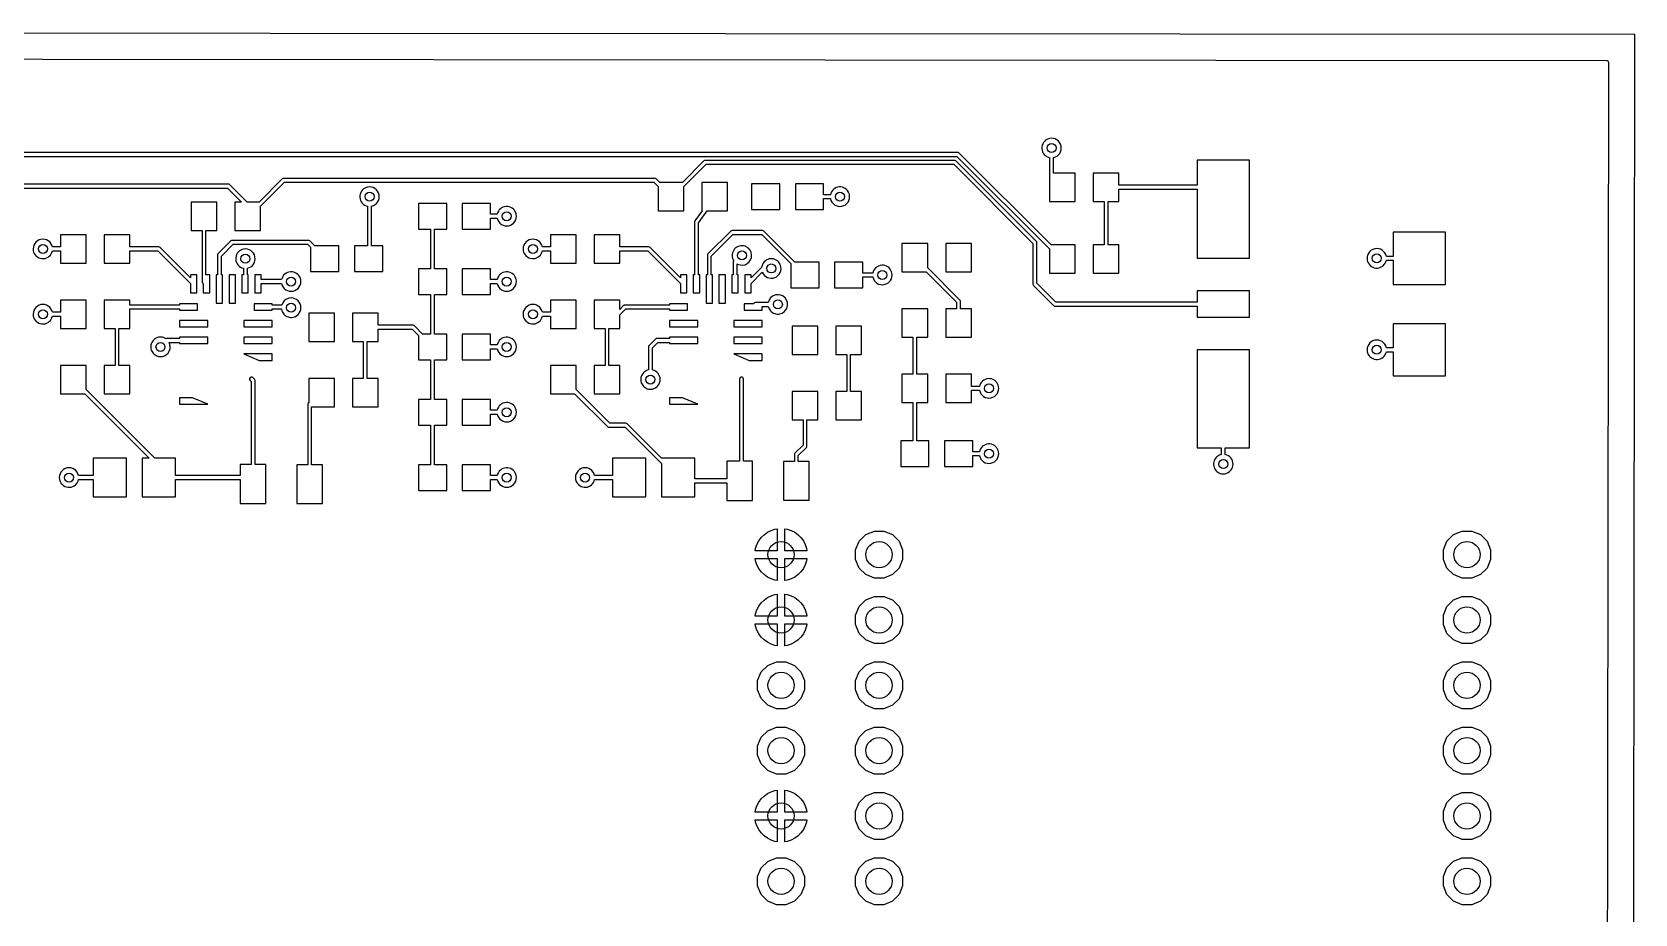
# Model space of a CAD drawing. Header units: millimetres. Extents: x -67 to 57, y -27 to 51.
# Drawn here: x -5 to 57.3, y 16.5 to 50.8 of the extents above; entities that cross this region are included whole.
import ezdxf

# ---------------------------------------------------------------- set-up
doc = ezdxf.new("R2010")
doc.units = ezdxf.units.MM

msp = doc.modelspace()

# ---------------------------------------------------------------- linework, layer by layer
at = {"layer": '16_copper'}
msp.add_lwpolyline([(56.145, -25.752, 0.392461), (56.215, -25.677), (56.313, 49.609, 0.414346), (56.236, 49.685), (-65.389, 49.783, 0.414081), (-65.465, 49.707), (-65.563, -25.579, 0.414346), (-65.486, -25.655), (56.139, -25.753)], format="xyb", close=True, dxfattribs=at)
for points in [[(23.125, 30.632), (23.139, 30.718), (23.188, 30.87), (23.261, 31.013), (23.355, 31.142), (23.468, 31.255), (23.597, 31.349), (23.74, 31.422), (23.892, 31.471), (23.978, 31.485), (23.978, 30.632)], [(24.282, 30.632), (24.282, 31.485), (24.368, 31.471), (24.52, 31.422), (24.663, 31.349), (24.792, 31.255), (24.905, 31.142), (24.999, 31.013), (25.072, 30.87), (25.121, 30.718), (25.135, 30.632)], [(27.758, 29.563), (27.42, 29.702), (27.162, 29.96), (27.023, 30.298), (27.023, 30.662), (27.162, 31), (27.42, 31.258), (27.758, 31.397), (28.122, 31.397), (28.46, 31.258), (28.718, 31), (28.857, 30.662), (28.857, 30.298), (28.718, 29.96), (28.46, 29.702), (28.122, 29.563)], [(50.618, 29.563), (50.28, 29.702), (50.022, 29.96), (49.883, 30.298), (49.883, 30.662), (50.022, 31), (50.28, 31.258), (50.618, 31.397), (50.982, 31.397), (51.32, 31.258), (51.578, 31), (51.717, 30.662), (51.717, 30.298), (51.578, 29.96), (51.32, 29.702), (50.982, 29.563)], [(23.892, 29.489), (23.74, 29.538), (23.597, 29.611), (23.468, 29.705), (23.355, 29.818), (23.261, 29.947), (23.188, 30.09), (23.139, 30.242), (23.125, 30.328), (23.978, 30.328), (23.978, 29.475)], [(24.13, 30.48), (24.13, 30.48), (24.13, 30.48), (24.13, 30.48)], [(24.282, 30.328), (25.135, 30.328), (25.121, 30.242), (25.072, 30.09), (24.999, 29.947), (24.905, 29.818), (24.792, 29.705), (24.663, 29.611), (24.52, 29.538), (24.368, 29.489), (24.282, 29.475)], [(23.125, 28.092), (23.139, 28.178), (23.188, 28.33), (23.261, 28.473), (23.355, 28.602), (23.468, 28.715), (23.597, 28.809), (23.74, 28.882), (23.892, 28.931), (23.978, 28.945), (23.978, 28.092)], [(24.282, 28.092), (24.282, 28.945), (24.368, 28.931), (24.52, 28.882), (24.663, 28.809), (24.792, 28.715), (24.905, 28.602), (24.999, 28.473), (25.072, 28.33), (25.121, 28.178), (25.135, 28.092)], [(27.758, 27.023), (27.42, 27.162), (27.162, 27.42), (27.023, 27.758), (27.023, 28.122), (27.162, 28.46), (27.42, 28.718), (27.758, 28.857), (28.122, 28.857), (28.46, 28.718), (28.718, 28.46), (28.857, 28.122), (28.857, 27.758), (28.718, 27.42), (28.46, 27.162), (28.122, 27.023)], [(50.618, 27.023), (50.28, 27.162), (50.022, 27.42), (49.883, 27.758), (49.883, 28.122), (50.022, 28.46), (50.28, 28.718), (50.618, 28.857), (50.982, 28.857), (51.32, 28.718), (51.578, 28.46), (51.717, 28.122), (51.717, 27.758), (51.578, 27.42), (51.32, 27.162), (50.982, 27.023)], [(23.892, 26.949), (23.74, 26.998), (23.597, 27.071), (23.468, 27.165), (23.355, 27.278), (23.261, 27.407), (23.188, 27.55), (23.139, 27.702), (23.125, 27.788), (23.978, 27.788), (23.978, 26.935)], [(24.13, 27.94), (24.13, 27.94), (24.13, 27.94), (24.13, 27.94)], [(24.282, 27.788), (25.135, 27.788), (25.121, 27.702), (25.072, 27.55), (24.999, 27.407), (24.905, 27.278), (24.792, 27.165), (24.663, 27.071), (24.52, 26.998), (24.368, 26.949), (24.282, 26.935)], [(23.948, 24.486), (23.612, 24.625), (23.355, 24.882), (23.216, 25.218), (23.216, 25.582), (23.355, 25.918), (23.612, 26.175), (23.948, 26.314), (24.312, 26.314), (24.648, 26.175), (24.905, 25.918), (25.044, 25.582), (25.044, 25.218), (24.905, 24.882), (24.648, 24.625), (24.312, 24.486)], [(27.758, 24.483), (27.42, 24.622), (27.162, 24.88), (27.023, 25.218), (27.023, 25.582), (27.162, 25.92), (27.42, 26.178), (27.758, 26.317), (28.122, 26.317), (28.46, 26.178), (28.718, 25.92), (28.857, 25.582), (28.857, 25.218), (28.718, 24.88), (28.46, 24.622), (28.122, 24.483)], [(50.618, 24.483), (50.28, 24.622), (50.022, 24.88), (49.883, 25.218), (49.883, 25.582), (50.022, 25.92), (50.28, 26.178), (50.618, 26.317), (50.982, 26.317), (51.32, 26.178), (51.578, 25.92), (51.717, 25.582), (51.717, 25.218), (51.578, 24.88), (51.32, 24.622), (50.982, 24.483)], [(23.948, 21.946), (23.612, 22.085), (23.355, 22.342), (23.216, 22.678), (23.216, 23.042), (23.355, 23.378), (23.612, 23.635), (23.948, 23.774), (24.312, 23.774), (24.648, 23.635), (24.905, 23.378), (25.044, 23.042), (25.044, 22.678), (24.905, 22.342), (24.648, 22.085), (24.312, 21.946)], [(27.758, 21.943), (27.42, 22.082), (27.162, 22.34), (27.023, 22.678), (27.023, 23.042), (27.162, 23.38), (27.42, 23.638), (27.758, 23.777), (28.122, 23.777), (28.46, 23.638), (28.718, 23.38), (28.857, 23.042), (28.857, 22.678), (28.718, 22.34), (28.46, 22.082), (28.122, 21.943)], [(50.618, 21.943), (50.28, 22.082), (50.022, 22.34), (49.883, 22.678), (49.883, 23.042), (50.022, 23.38), (50.28, 23.638), (50.618, 23.777), (50.982, 23.777), (51.32, 23.638), (51.578, 23.38), (51.717, 23.042), (51.717, 22.678), (51.578, 22.34), (51.32, 22.082), (50.982, 21.943)], [(23.125, 20.472), (23.139, 20.558), (23.188, 20.71), (23.261, 20.853), (23.355, 20.982), (23.468, 21.095), (23.597, 21.189), (23.74, 21.262), (23.892, 21.311), (23.978, 21.325), (23.978, 20.472)], [(24.282, 20.472), (24.282, 21.325), (24.368, 21.311), (24.52, 21.262), (24.663, 21.189), (24.792, 21.095), (24.905, 20.982), (24.999, 20.853), (25.072, 20.71), (25.121, 20.558), (25.135, 20.472)], [(27.758, 19.403), (27.42, 19.542), (27.162, 19.8), (27.023, 20.138), (27.023, 20.502), (27.162, 20.84), (27.42, 21.098), (27.758, 21.237), (28.122, 21.237), (28.46, 21.098), (28.718, 20.84), (28.857, 20.502), (28.857, 20.138), (28.718, 19.8), (28.46, 19.542), (28.122, 19.403)], [(50.618, 19.403), (50.28, 19.542), (50.022, 19.8), (49.883, 20.138), (49.883, 20.502), (50.022, 20.84), (50.28, 21.098), (50.618, 21.237), (50.982, 21.237), (51.32, 21.098), (51.578, 20.84), (51.717, 20.502), (51.717, 20.138), (51.578, 19.8), (51.32, 19.542), (50.982, 19.403)], [(23.892, 19.329), (23.74, 19.378), (23.597, 19.451), (23.468, 19.545), (23.355, 19.658), (23.261, 19.787), (23.188, 19.93), (23.139, 20.082), (23.125, 20.168), (23.978, 20.168), (23.978, 19.315)], [(24.13, 20.32), (24.13, 20.32), (24.13, 20.32), (24.13, 20.32)], [(24.282, 20.168), (25.135, 20.168), (25.121, 20.082), (25.072, 19.93), (24.999, 19.787), (24.905, 19.658), (24.792, 19.545), (24.663, 19.451), (24.52, 19.378), (24.368, 19.329), (24.282, 19.315)], [(27.758, 16.863), (27.42, 17.002), (27.162, 17.26), (27.023, 17.598), (27.023, 17.962), (27.162, 18.3), (27.42, 18.558), (27.758, 18.697), (28.122, 18.697), (28.46, 18.558), (28.718, 18.3), (28.857, 17.962), (28.857, 17.598), (28.718, 17.26), (28.46, 17.002), (28.122, 16.863)], [(50.618, 16.863), (50.28, 17.002), (50.022, 17.26), (49.883, 17.598), (49.883, 17.962), (50.022, 18.3), (50.28, 18.558), (50.618, 18.697), (50.982, 18.697), (51.32, 18.558), (51.578, 18.3), (51.717, 17.962), (51.717, 17.598), (51.578, 17.26), (51.32, 17.002), (50.982, 16.863)], [(23.948, 16.866), (23.612, 17.005), (23.355, 17.262), (23.216, 17.598), (23.216, 17.962), (23.355, 18.298), (23.612, 18.555), (23.948, 18.694), (24.312, 18.694), (24.648, 18.555), (24.905, 18.298), (25.044, 17.962), (25.044, 17.598), (24.905, 17.262), (24.648, 17.005), (24.312, 16.866)]]:
    msp.add_lwpolyline(points, close=True, dxfattribs=at)
at = {"layer": '1_copper'}
for points in [[(35.568, 45.318), (34.724, 45.318), (34.724, 45.921, 0.996924), (34.574, 46.664), (34.526, 46.651, 0.764884), (34.572, 45.921), (34.572, 45.318), (34.568, 45.318), (34.568, 44.218), (35.568, 44.218)], [(20.967, 41.359), (20.918, 41.359), (20.918, 43.387), (21.251, 43.851), (22.053, 43.851), (22.053, 44.951), (21.053, 44.951), (21.053, 43.851), (21.064, 43.851), (20.78, 43.456, 0.157094), (20.766, 43.412), (20.766, 41.359), (20.717, 41.359), (20.717, 40.659), (20.967, 40.659)], [(25.786, 44.325), (26.047, 44.325, 0.996924), (26.79, 44.475), (26.777, 44.523, 0.764884), (26.047, 44.477), (25.786, 44.477), (25.786, 44.901), (24.686, 44.901), (24.686, 43.901), (25.786, 43.901)], [(8.641, 42.488), (8.206, 42.488), (8.206, 44.03, 0.996924), (8.056, 44.773), (8.008, 44.76, 0.764884), (8.054, 44.03), (8.054, 42.488), (7.541, 42.488), (7.541, 41.488), (8.641, 41.488)], [(1.917, 41.359), (1.768, 41.359), (1.768, 43.089), (2.192, 43.089), (2.192, 44.189), (1.192, 44.189), (1.192, 43.089), (1.616, 43.089), (1.616, 41.109, 0.33068), (1.667, 41.026), (1.667, 40.659), (1.917, 40.659)], [(11.132, 33.979), (10.658, 33.979), (10.658, 35.519), (11.132, 35.519), (11.132, 36.519), (10.658, 36.519), (10.658, 38.059), (11.132, 38.059), (11.132, 39.059), (10.658, 39.059), (10.658, 40.599), (11.132, 40.599), (11.132, 41.599), (10.658, 41.599), (10.658, 43.139), (11.132, 43.139), (11.132, 44.139), (10.032, 44.139), (10.032, 43.139), (10.506, 43.139), (10.506, 41.599), (10.032, 41.599), (10.032, 40.599), (10.506, 40.599), (10.506, 39.059), (10.19, 39.059), (9.874, 39.375, 0.198912), (9.82, 39.397), (8.464, 39.397), (8.464, 39.871), (7.464, 39.871), (7.464, 38.771), (7.888, 38.771), (7.888, 37.331), (7.464, 37.331), (7.464, 36.231), (8.464, 36.231), (8.464, 37.331), (8.04, 37.331), (8.04, 38.771), (8.464, 38.771), (8.464, 39.245), (9.788, 39.245), (10.032, 39.001), (10.032, 38.059), (10.506, 38.059), (10.506, 36.519), (10.032, 36.519), (10.032, 35.519), (10.506, 35.519), (10.506, 33.979), (10.032, 33.979), (10.032, 32.979), (11.132, 32.979)], [(12.832, 43.563), (13.093, 43.563, 0.996924), (13.836, 43.713), (13.823, 43.761, 0.764884), (13.093, 43.715), (12.832, 43.715), (12.832, 44.139), (11.732, 44.139), (11.732, 43.139), (12.832, 43.139)], [(21.467, 41.359), (21.418, 41.359), (21.418, 42.087), (22.259, 42.928), (23.377, 42.928), (24.51, 41.795), (24.51, 40.853), (25.61, 40.853), (25.61, 41.853), (24.668, 41.853), (23.463, 43.058, 0.198912), (23.409, 43.08), (22.227, 43.08, 0.198912), (22.173, 43.058), (21.288, 42.173, 0.198912), (21.266, 42.119), (21.266, 41.359), (21.217, 41.359), (21.217, 40.259), (21.467, 40.259)], [(49.959, 43.019), (47.929, 43.019), (47.929, 42.078), (47.664, 42.078, 0.996924), (46.921, 41.928), (46.934, 41.88, 0.764884), (47.664, 41.926), (47.929, 41.926), (47.929, 40.989), (49.959, 40.989)], [(-2.888, 42.919), (-3.888, 42.919), (-3.888, 42.445), (-4.199, 42.445, 0.996924), (-4.942, 42.295), (-4.929, 42.247, 0.764884), (-4.199, 42.293), (-3.888, 42.293), (-3.888, 41.819), (-2.888, 41.819)], [(1.417, 41.359), (1.167, 41.359), (1.167, 41.242), (-0.014, 42.423, 0.198912), (-0.068, 42.445), (-1.188, 42.445), (-1.188, 42.919), (-2.188, 42.919), (-2.188, 41.819), (-1.188, 41.819), (-1.188, 42.293), (-0.1, 42.293), (1.167, 41.026), (1.167, 40.659), (1.417, 40.659)], [(2.417, 41.359), (2.368, 41.359), (2.368, 42.087), (2.828, 42.547), (5.724, 42.547), (5.841, 42.43), (5.841, 41.488), (6.941, 41.488), (6.941, 42.488), (5.999, 42.488), (5.81, 42.677, 0.198912), (5.756, 42.699), (2.796, 42.699, 0.198912), (2.742, 42.677), (2.238, 42.173, 0.198912), (2.216, 42.119), (2.216, 41.359), (2.167, 41.359), (2.167, 40.259), (2.417, 40.259)], [(16.162, 42.919), (15.162, 42.919), (15.162, 42.445), (14.851, 42.445, 0.996924), (14.108, 42.295), (14.121, 42.247, 0.764884), (14.851, 42.293), (15.162, 42.293), (15.162, 41.819), (16.162, 41.819)], [(20.467, 41.359), (20.217, 41.359), (20.217, 41.242), (19.036, 42.423, 0.198912), (18.982, 42.445), (17.862, 42.445), (17.862, 42.919), (16.862, 42.919), (16.862, 41.819), (17.862, 41.819), (17.862, 42.293), (18.95, 42.293), (20.217, 41.026), (20.217, 40.659), (20.467, 40.659)], [(22.467, 41.359), (22.418, 41.359), (22.418, 41.788), (22.44, 41.775, 1), (22.776, 42.455), (22.73, 42.474, 0.668177), (22.268, 41.947), (22.292, 41.906, 0.216189), (22.266, 41.849), (22.266, 41.359), (22.217, 41.359), (22.217, 40.659), (22.467, 40.659)], [(31.532, 40.036), (31.108, 40.036), (31.108, 40.326, 0.198912), (31.086, 40.38), (29.832, 41.634), (29.832, 42.576), (28.832, 42.576), (28.832, 41.476), (29.774, 41.476), (30.956, 40.294), (30.956, 40.036), (30.532, 40.036), (30.532, 38.936), (31.532, 38.936)], [(3.417, 41.359), (3.38, 41.359), (3.38, 41.617, 0.996924), (3.23, 42.36), (3.182, 42.347, 0.764884), (3.228, 41.617), (3.228, 41.359), (3.167, 41.359), (3.167, 40.659), (3.417, 40.659)], [(22.967, 41.026), (23.402, 41.461, 0.966386), (24.11, 41.729), (24.091, 41.775, 0.668181), (23.392, 41.729), (23.379, 41.681), (23.375, 41.65), (22.967, 41.242), (22.967, 41.359), (22.717, 41.359), (22.717, 40.659), (22.967, 40.659)], [(27.31, 41.277), (27.698, 41.277, 0.996924), (28.441, 41.427), (28.428, 41.475, 0.764884), (27.698, 41.429), (27.31, 41.429), (27.31, 41.853), (26.21, 41.853), (26.21, 40.853), (27.31, 40.853)], [(3.917, 41.023), (4.711, 41.023, 0.996924), (5.454, 41.173), (5.441, 41.221, 0.764884), (4.711, 41.175), (3.917, 41.175), (3.917, 41.359), (3.667, 41.359), (3.667, 40.659), (3.917, 40.659)], [(12.832, 41.023), (13.093, 41.023, 0.996924), (13.836, 41.173), (13.823, 41.221, 0.764884), (13.093, 41.175), (12.832, 41.175), (12.832, 41.599), (11.732, 41.599), (11.732, 40.599), (12.832, 40.599)], [(24.079, 39.838, 1), (23.931, 40.582), (23.883, 40.569, 0.2663), (23.634, 40.286), (23.143, 40.286, 0.334652), (23.059, 40.234), (22.692, 40.234), (22.692, 39.984), (23.392, 39.984), (23.392, 40.134), (23.634, 40.134), (23.646, 40.088), (23.665, 40.042), (23.69, 39.999), (23.72, 39.96), (23.755, 39.925), (23.794, 39.895), (23.837, 39.87), (23.883, 39.851), (23.931, 39.838), (23.98, 39.832), (24.03, 39.832)], [(-2.888, 40.379), (-3.888, 40.379), (-3.888, 39.905), (-4.199, 39.905, 0.996924), (-4.942, 39.755), (-4.929, 39.707, 0.764884), (-4.199, 39.753), (-3.888, 39.753), (-3.888, 39.279), (-2.888, 39.279)], [(5.156, 39.711, 1), (5.008, 40.455), (4.96, 40.442, 0.247352), (4.718, 40.185), (4.342, 40.185), (4.342, 40.234), (3.642, 40.234), (3.642, 39.984), (4.342, 39.984), (4.342, 40.033), (4.707, 40.033), (4.71, 40.009), (4.723, 39.961), (4.742, 39.915), (4.767, 39.872), (4.797, 39.833), (4.832, 39.798), (4.871, 39.768), (4.914, 39.743), (4.96, 39.724), (5.008, 39.711), (5.057, 39.705), (5.107, 39.705)], [(16.162, 40.379), (15.162, 40.379), (15.162, 39.905), (14.851, 39.905, 0.996924), (14.108, 39.755), (14.121, 39.707, 0.764884), (14.851, 39.753), (15.162, 39.753), (15.162, 39.279), (16.162, 39.279)], [(17.862, 37.839), (17.438, 37.839), (17.438, 39.279), (17.862, 39.279), (17.862, 39.801), (18.094, 40.033), (19.792, 40.033), (19.792, 39.984), (20.492, 39.984), (20.492, 40.234), (19.792, 40.234), (19.792, 40.185), (18.062, 40.185, 0.198912), (18.008, 40.163), (17.862, 40.017), (17.862, 40.379), (16.862, 40.379), (16.862, 39.279), (17.286, 39.279), (17.286, 37.839), (16.862, 37.839), (16.862, 36.739), (17.862, 36.739)], [(49.959, 39.459), (47.929, 39.459), (47.929, 38.522), (47.664, 38.522, 0.996924), (46.921, 38.372), (46.934, 38.324, 0.764884), (47.664, 38.37), (47.929, 38.37), (47.929, 37.429), (49.959, 37.429)], [(0.076, 38.187, 0.498994), (0.338, 38.733), (0.742, 38.733), (0.742, 38.684), (1.842, 38.684), (1.842, 38.934), (0.742, 38.934), (0.742, 38.885), (0.252, 38.885, 0.136933), (0.213, 38.874), (0.17, 38.899), (0.124, 38.918), (0.076, 38.931), (0.027, 38.937), (-0.023, 38.937), (-0.072, 38.931), (-0.12, 38.918), (-0.166, 38.899), (-0.209, 38.874), (-0.248, 38.844), (-0.283, 38.809), (-0.313, 38.77), (-0.338, 38.727), (-0.357, 38.681), (-0.37, 38.633), (-0.376, 38.584), (-0.376, 38.534), (-0.37, 38.485), (-0.357, 38.437), (-0.338, 38.391), (-0.313, 38.348), (-0.283, 38.309), (-0.248, 38.274), (-0.209, 38.244), (-0.166, 38.219), (-0.12, 38.2), (-0.072, 38.187), (-0.023, 38.181), (0.027, 38.181)], [(12.832, 38.483), (13.093, 38.483, 0.996924), (13.836, 38.633), (13.823, 38.681, 0.764884), (13.093, 38.635), (12.832, 38.635), (12.832, 39.059), (11.732, 39.059), (11.732, 38.059), (12.832, 38.059)], [(19.126, 36.917, 0.818106), (19.128, 37.66), (19.128, 38.527), (19.334, 38.733), (19.792, 38.733), (19.792, 38.684), (20.892, 38.684), (20.892, 38.934), (19.792, 38.934), (19.792, 38.885), (19.302, 38.885, 0.198912), (19.248, 38.863), (18.998, 38.613, 0.198912), (18.976, 38.559), (18.976, 37.66), (18.93, 37.648), (18.884, 37.629), (18.841, 37.604), (18.802, 37.574), (18.767, 37.539), (18.737, 37.5), (18.712, 37.457), (18.693, 37.411), (18.68, 37.363), (18.674, 37.314), (18.674, 37.264), (18.68, 37.215), (18.693, 37.167), (18.712, 37.121), (18.737, 37.078), (18.767, 37.039), (18.802, 37.004), (18.841, 36.974), (18.884, 36.949), (18.93, 36.93), (18.978, 36.917), (19.027, 36.911), (19.077, 36.911)], [(41.398, 33.629, 0.818106), (41.4, 34.372), (41.4, 34.634), (42.339, 34.634), (42.339, 38.444), (40.309, 38.444), (40.309, 34.634), (41.248, 34.634), (41.248, 34.372), (41.202, 34.36), (41.156, 34.341), (41.113, 34.316), (41.074, 34.286), (41.039, 34.251), (41.009, 34.212), (40.984, 34.169), (40.965, 34.123), (40.952, 34.075), (40.946, 34.026), (40.946, 33.976), (40.952, 33.927), (40.965, 33.879), (40.984, 33.833), (41.009, 33.79), (41.039, 33.751), (41.074, 33.716), (41.113, 33.686), (41.156, 33.661), (41.202, 33.642), (41.25, 33.629), (41.299, 33.623), (41.349, 33.623)], [(4.101, 33.985), (3.677, 33.985), (3.677, 37.25, 0.198912), (3.655, 37.304), (3.596, 37.363, 1), (3.488, 37.255), (3.525, 37.218), (3.525, 33.985), (3.101, 33.985), (3.101, 33.555), (0.586, 33.555), (0.586, 34.229), (-0.22, 34.229), (-2.888, 36.897), (-2.888, 37.839), (-3.888, 37.839), (-3.888, 36.739), (-2.946, 36.739), (-0.436, 34.229), (-0.714, 34.229), (-0.714, 32.729), (0.586, 32.729), (0.586, 33.403), (3.101, 33.403), (3.101, 32.465), (4.101, 32.465)], [(23.024, 34.112), (22.668, 34.112), (22.668, 37.309, 1), (22.516, 37.309), (22.516, 34.112), (22.024, 34.112), (22.024, 33.428), (20.779, 33.428), (20.779, 34.229), (19.487, 34.229), (18.151, 35.565, 0.198912), (18.097, 35.587), (17.472, 35.587), (16.162, 36.897), (16.162, 37.839), (15.162, 37.839), (15.162, 36.739), (16.104, 36.739), (17.386, 35.457, 0.198912), (17.44, 35.435), (18.065, 35.435), (19.479, 34.021), (19.479, 32.729), (20.779, 32.729), (20.779, 33.276), (22.024, 33.276), (22.024, 32.592), (23.024, 32.592)], [(31.532, 36.87), (31.843, 36.87, 0.996924), (32.586, 37.02), (32.573, 37.068, 0.764884), (31.843, 37.022), (31.532, 37.022), (31.532, 37.496), (30.532, 37.496), (30.532, 36.396), (31.532, 36.396)], [(6.301, 33.975), (5.877, 33.975), (5.877, 36.231), (6.764, 36.231), (6.764, 37.331), (5.764, 37.331), (5.764, 36.389, 0.279186), (5.725, 36.318), (5.725, 33.975), (5.301, 33.975), (5.301, 32.475), (6.301, 32.475)], [(25.224, 34.102), (24.8, 34.102), (24.8, 34.336), (25.114, 34.65, 0.198912), (25.136, 34.704), (25.136, 35.723), (25.56, 35.723), (25.56, 36.823), (24.56, 36.823), (24.56, 35.723), (24.984, 35.723), (24.984, 34.736), (24.67, 34.422, 0.198912), (24.648, 34.368), (24.648, 34.102), (24.224, 34.102), (24.224, 32.602), (25.224, 32.602)], [(12.832, 35.943), (13.093, 35.943, 0.996924), (13.836, 36.093), (13.823, 36.141, 0.764884), (13.093, 36.095), (12.832, 36.095), (12.832, 36.519), (11.732, 36.519), (11.732, 35.519), (12.832, 35.519)], [(31.582, 34.33), (31.843, 34.33, 0.996924), (32.586, 34.48), (32.573, 34.528, 0.764884), (31.843, 34.482), (31.582, 34.482), (31.582, 34.906), (30.482, 34.906), (30.482, 33.906), (31.582, 33.906)], [(-1.314, 34.229), (-2.614, 34.229), (-2.614, 33.555), (-3.183, 33.555, 0.996924), (-3.926, 33.405), (-3.913, 33.357, 0.764884), (-3.183, 33.403), (-2.614, 33.403), (-2.614, 32.729), (-1.314, 32.729)], [(12.832, 33.403), (13.093, 33.403, 0.996924), (13.836, 33.553), (13.823, 33.601, 0.764884), (13.093, 33.555), (12.832, 33.555), (12.832, 33.979), (11.732, 33.979), (11.732, 32.979), (12.832, 32.979)], [(18.879, 34.229), (17.579, 34.229), (17.579, 33.555), (16.883, 33.555, 0.996924), (16.14, 33.405), (16.153, 33.357, 0.764884), (16.883, 33.403), (17.579, 33.403), (17.579, 32.729), (18.879, 32.729)]]:
    msp.add_lwpolyline(points, format="xyb", close=True, dxfattribs=at)
for points in [[(-9.633, 45.965), (30.97, 45.965), (34.568, 42.366), (34.568, 41.424), (35.568, 41.424), (35.568, 42.524), (34.626, 42.524), (31.055, 46.095, 0.198912), (31.001, 46.117), (-9.664, 46.117, 0.198912)], [(-7.664, 44.733), (2.61, 44.733), (3.154, 44.189), (2.892, 44.189), (2.892, 43.089), (3.892, 43.089), (3.892, 44.031), (4.821, 44.96), (19.186, 44.96), (19.353, 44.793), (19.353, 43.851), (20.353, 43.851), (20.353, 44.793), (21.22, 45.66), (30.843, 45.66), (33.924, 42.579), (33.924, 41, 0.198912), (33.946, 40.946), (34.722, 40.17, 0.198912), (34.776, 40.148), (40.309, 40.148), (40.309, 39.714), (42.339, 39.714), (42.339, 40.734), (40.309, 40.734), (40.309, 40.3), (34.808, 40.3), (34.076, 41.032), (34.076, 42.611, 0.198912), (34.054, 42.665), (30.929, 45.79, 0.198912), (30.875, 45.812), (21.188, 45.812, 0.198912), (21.134, 45.79), (20.295, 44.951), (19.411, 44.951), (19.272, 45.09, 0.198912), (19.218, 45.112), (4.789, 45.112, 0.198912), (4.735, 45.09), (3.834, 44.189), (3.37, 44.189), (2.696, 44.863, 0.198912), (2.642, 44.885), (-7.696, 44.885, 0.198912)]]:
    msp.add_lwpolyline(points, format="xyb", dxfattribs=at)
for points in [[(37.268, 42.524), (36.844, 42.524), (36.844, 44.218), (37.268, 44.218), (37.268, 44.692), (40.309, 44.692), (40.309, 42.004), (42.339, 42.004), (42.339, 45.814), (40.309, 45.814), (40.309, 44.844), (37.268, 44.844), (37.268, 45.318), (36.268, 45.318), (36.268, 44.218), (36.692, 44.218), (36.692, 42.524), (36.268, 42.524), (36.268, 41.424), (37.268, 41.424)], [(24.086, 44.901), (22.986, 44.901), (22.986, 43.901), (24.086, 43.901)], [(31.532, 42.576), (30.532, 42.576), (30.532, 41.476), (31.532, 41.476)], [(2.917, 41.359), (2.667, 41.359), (2.667, 40.259), (2.917, 40.259)], [(21.967, 41.359), (21.717, 41.359), (21.717, 40.259), (21.967, 40.259)], [(-1.188, 37.839), (-1.612, 37.839), (-1.612, 39.279), (-1.188, 39.279), (-1.188, 40.033), (0.742, 40.033), (0.742, 39.984), (1.442, 39.984), (1.442, 40.234), (0.742, 40.234), (0.742, 40.185), (-1.188, 40.185), (-1.188, 40.379), (-2.188, 40.379), (-2.188, 39.279), (-1.764, 39.279), (-1.764, 37.839), (-2.188, 37.839), (-2.188, 36.739), (-1.188, 36.739)], [(29.882, 34.906), (29.408, 34.906), (29.408, 36.396), (29.832, 36.396), (29.832, 37.496), (29.408, 37.496), (29.408, 38.936), (29.832, 38.936), (29.832, 40.036), (28.832, 40.036), (28.832, 38.936), (29.256, 38.936), (29.256, 37.496), (28.832, 37.496), (28.832, 36.396), (29.256, 36.396), (29.256, 34.906), (28.782, 34.906), (28.782, 33.906), (29.882, 33.906)], [(1.842, 39.584), (0.742, 39.584), (0.742, 39.334), (1.842, 39.334)], [(4.342, 39.584), (3.242, 39.584), (3.242, 39.334), (4.342, 39.334)], [(6.764, 39.871), (5.764, 39.871), (5.764, 38.771), (6.764, 38.771)], [(20.892, 39.584), (19.792, 39.584), (19.792, 39.334), (20.892, 39.334)], [(23.392, 39.584), (22.292, 39.584), (22.292, 39.334), (23.392, 39.334)], [(25.56, 39.363), (24.56, 39.363), (24.56, 38.263), (25.56, 38.263)], [(27.26, 36.823), (26.836, 36.823), (26.836, 38.263), (27.26, 38.263), (27.26, 39.363), (26.26, 39.363), (26.26, 38.263), (26.684, 38.263), (26.684, 36.823), (26.26, 36.823), (26.26, 35.723), (27.26, 35.723)], [(4.342, 38.934), (3.242, 38.934), (3.242, 38.684), (4.342, 38.684)], [(23.392, 38.934), (22.292, 38.934), (22.292, 38.684), (23.392, 38.684)], [(4.342, 38.034), (4.342, 38.284), (4.342, 38.284), (3.242, 38.284), (3.242, 38.284), (3.842, 38.034), (4.342, 38.034)], [(23.392, 38.034), (23.392, 38.284), (23.392, 38.284), (22.292, 38.284), (22.292, 38.284), (22.892, 38.034), (23.392, 38.034)], [(1.842, 36.334), (1.242, 36.584), (0.742, 36.584), (0.742, 36.584), (0.742, 36.334), (0.742, 36.334), (1.842, 36.334)], [(20.892, 36.334), (20.292, 36.584), (19.792, 36.584), (19.792, 36.584), (19.792, 36.334), (19.792, 36.334), (20.892, 36.334)]]:
    msp.add_lwpolyline(points, close=True, dxfattribs=at)
at = {"layer": 'drills_PTH'}
for centre, radius in [((24.13, 30.48), 0.508), ((27.94, 30.48), 0.51), ((50.8, 30.48), 0.51), ((24.13, 27.94), 0.508), ((27.94, 27.94), 0.51), ((50.8, 27.94), 0.51), ((24.13, 25.4), 0.508), ((27.94, 25.4), 0.51), ((50.8, 25.4), 0.51), ((24.13, 22.86), 0.508), ((27.94, 22.86), 0.51), ((50.8, 22.86), 0.51), ((24.13, 20.32), 0.508), ((27.94, 20.32), 0.51), ((50.8, 20.32), 0.51), ((24.13, 17.78), 0.508), ((27.94, 17.78), 0.51), ((50.8, 17.78), 0.51)]:
    msp.add_circle(centre, radius, dxfattribs=at)
at = {"layer": 'drills_via_1_16'}
for centre in [(34.648, 46.292), (8.13, 44.401), (26.418, 44.401), (13.464, 43.639), (-4.57, 42.369), (14.48, 42.369), (3.304, 41.988), (22.608, 42.115), (23.751, 41.607), (47.293, 42.002), (5.082, 41.099), (13.464, 41.099), (28.069, 41.353), (-4.57, 39.829), (5.082, 40.083), (14.48, 39.829), (24.005, 40.21), (0.002, 38.559), (13.464, 38.559), (47.293, 38.446), (19.052, 37.289), (32.214, 36.946), (13.464, 36.019), (32.214, 34.406), (-3.554, 33.479), (13.464, 33.479), (16.512, 33.479), (41.324, 34.001)]:
    msp.add_circle(centre, 0.175, dxfattribs=at)
at = {"layer": 'outline'}
msp.add_lwpolyline([(-66.58, -26.67), (57.23, -26.77), (57.33, 50.7), (-66.48, 50.8), (-66.58, -26.67)], close=True, dxfattribs=at)

doc.saveas('drawing.dxf')
